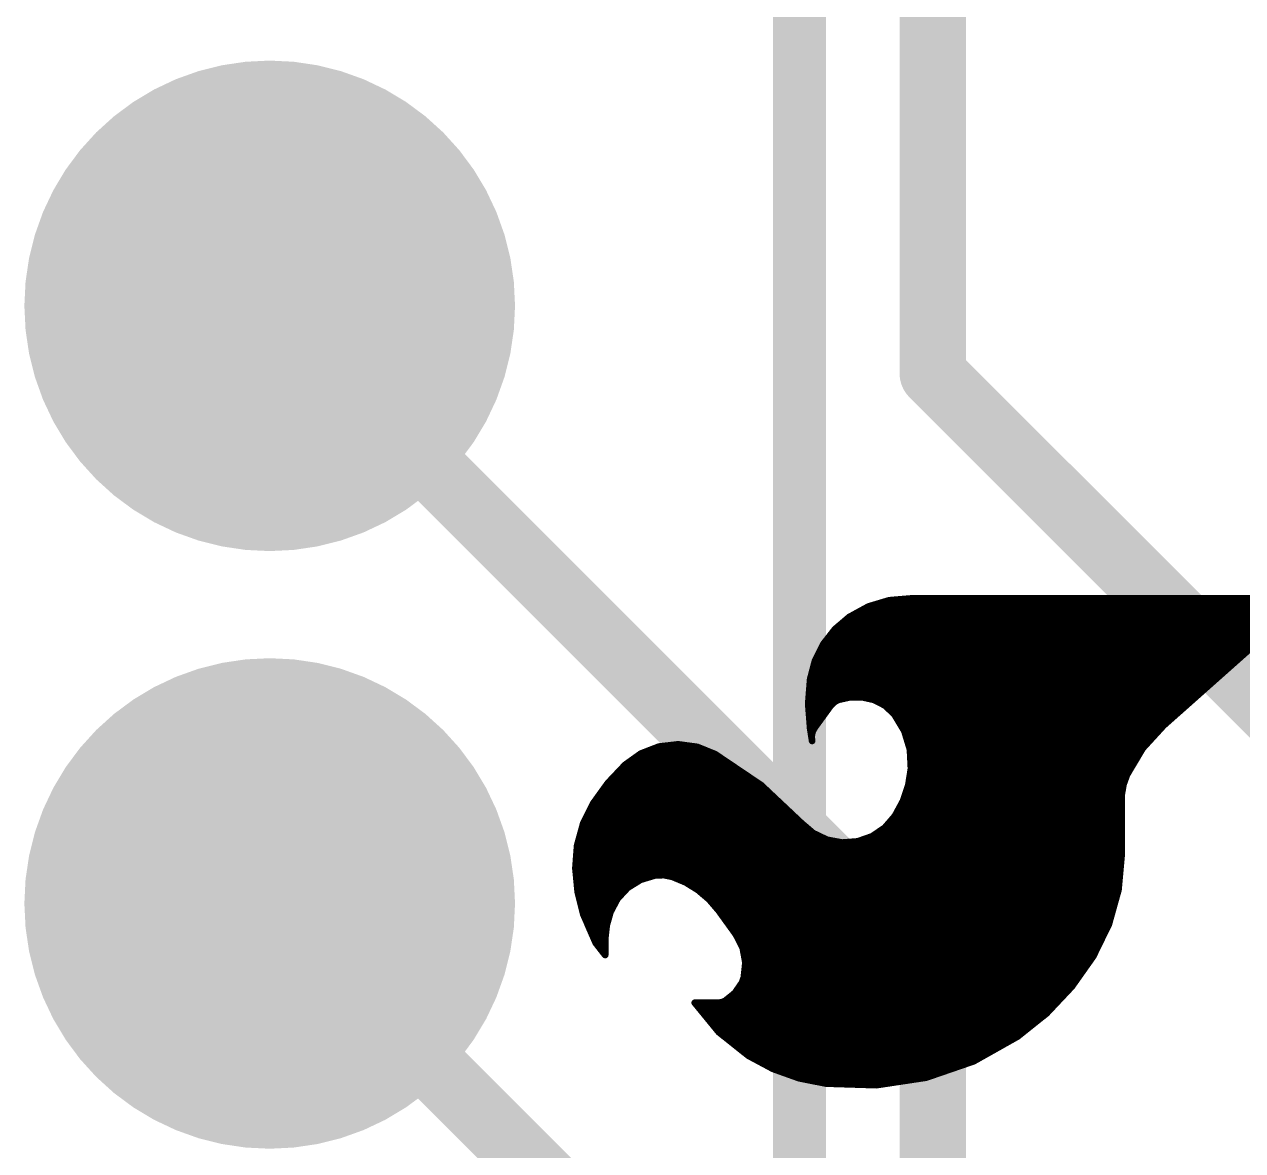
# Model space of a CAD drawing. Extents: x -10.1 to 20.4, y -11.4 to 45.8.
# Drawn here: x 9.22 to 13.887, y 26.233 to 30.549 of the extents above; entities that cross this region are included whole.
import ezdxf

# ---------------------------------------------------------------- set-up
doc = ezdxf.new("R2010")
doc.units = 0
for name, color, linetype in [('1', 12, 'CONTINUOUS'), ('17', 110, 'CONTINUOUS'), ('21', 41, 'CONTINUOUS'), ('22', 40, 'CONTINUOUS')]:
    doc.layers.add(name, color=color, linetype=linetype)

# ---------------------------------------------------------------- blocks, each defined once
blk = doc.blocks.new('ROUNDP')
at = {"const_width": 0.5}
blk.add_lwpolyline([(0, -0.25, 1), (0, 0.25, 1), (0, -0.25)], format="xyb", dxfattribs=at)

msp = doc.modelspace()

# ---------------------------------------------------------------- linework, layer by layer
at = {"layer": '1', "const_width": 0.254}
for points in [[(12.7, 29.21), (12.7, 34.29)], [(12.7, 26.93), (10.16, 29.47)], [(19.05, 22.86), (12.7, 29.21)], [(11.938, 25.402), (10.16, 27.18)], [(12.7, 10.81), (12.7, 26.93)]]:
    msp.add_lwpolyline(points, dxfattribs=at)
at = {"layer": '1', "const_width": 0.127}
for points in [[(10.2049, 29.5149, 1), (10.1151, 29.4251)], [(12.7449, 29.2549, 1), (12.6551, 29.1651)], [(12.6365, 29.21, 1), (12.7635, 29.21)], [(10.2049, 27.2249, 1), (10.1151, 27.1351)], [(12.7635, 26.93, 1), (12.6365, 26.93)], [(12.6551, 26.8851, 1), (12.7449, 26.9749)]]:
    msp.add_lwpolyline(points, format="xyb", dxfattribs=at)
at = {"layer": '21', "const_width": 0.2032}
msp.add_lwpolyline([(12.19, 13.81), (12.19, 44.61)], dxfattribs=at)
at = {"layer": '22', "const_width": 0.0254}
for points in [[(12.38, 28.2778), (12.4532, 28.3179)], [(12.4532, 28.3179), (12.5331, 28.3419)], [(12.4635, 28.321), (14.1012, 28.321)], [(12.5331, 28.3419), (12.6162, 28.3489)], [(12.5863, 28.3464), (14.1298, 28.3464)], [(12.6162, 28.3489), (14.1326, 28.3489)], [(14.1326, 28.3489), (13.5839, 27.8613)], [(12.325, 28.2308), (12.38, 28.2778)], [(12.3711, 28.2702), (14.044, 28.2702)], [(12.4125, 28.2956), (14.0726, 28.2956)], [(12.2806, 28.1738), (12.325, 28.2308)], [(12.3414, 28.2448), (14.0155, 28.2448)], [(12.2963, 28.194), (13.9583, 28.194)], [(12.3161, 28.2194), (13.9869, 28.2194)], [(12.2485, 28.109), (12.2806, 28.1738)], [(12.2654, 28.1432), (13.9011, 28.1432)], [(12.278, 28.1686), (13.9297, 28.1686)], [(12.2301, 28.0391), (12.2485, 28.109)], [(12.2441, 28.0924), (13.844, 28.0924)], [(12.2529, 28.1178), (13.8725, 28.1178)], [(12.2228, 27.9451), (12.2301, 28.0391)], [(12.2308, 28.0416), (13.7868, 28.0416)], [(12.2374, 28.067), (13.8154, 28.067)], [(12.2263, 27.9908), (13.7296, 27.9908)], [(12.2283, 28.0162), (13.7582, 28.0162)], [(12.2301, 27.8511), (12.2228, 27.9451)], [(12.2243, 27.9654), (12.3622, 27.9654)], [(12.3222, 27.9513), (12.3088, 27.9375)], [(12.3393, 27.9603), (12.3222, 27.9513)], [(12.3838, 27.9702), (12.3393, 27.9603)], [(12.4294, 27.9702), (12.3838, 27.9702)], [(12.4739, 27.9603), (12.4294, 27.9702)], [(12.451, 27.9654), (13.701, 27.9654)], [(12.5174, 27.9381), (12.4739, 27.9603)], [(12.2232, 27.94), (12.3112, 27.94)], [(12.2251, 27.9146), (12.2922, 27.9146)], [(12.3088, 27.9375), (12.2479, 27.8536)], [(12.5136, 27.94), (13.6725, 27.94)], [(12.5527, 27.9044), (12.5174, 27.9381)], [(12.542, 27.9146), (13.6439, 27.9146)], [(12.5909, 27.841), (12.5527, 27.9044)], [(12.2271, 27.8892), (12.2737, 27.8892)], [(12.2291, 27.8638), (12.2553, 27.8638)], [(12.2377, 27.8028), (12.2301, 27.8511)], [(12.2479, 27.8536), (12.2395, 27.8379)], [(12.5619, 27.8892), (13.6153, 27.8892)], [(12.5772, 27.8638), (13.5867, 27.8638)], [(13.5839, 27.8613), (13.5044, 27.7745)], [(12.2321, 27.8384), (12.2397, 27.8384)], [(12.2395, 27.8379), (12.236, 27.8205)], [(12.236, 27.8205), (12.2377, 27.8028)], [(12.2361, 27.813), (12.2367, 27.813)], [(12.6125, 27.7702), (12.5909, 27.841)], [(12.5917, 27.8384), (13.5629, 27.8384)], [(12.5995, 27.813), (13.5396, 27.813)], [(11.5214, 27.7114), (11.5818, 27.7545)], [(11.5818, 27.7545), (11.651, 27.7813)], [(11.6016, 27.7622), (11.8418, 27.7622)], [(11.651, 27.7813), (11.7247, 27.7899)], [(11.7048, 27.7876), (11.7418, 27.7876)], [(11.7247, 27.7899), (11.7982, 27.78)], [(11.7982, 27.78), (11.8669, 27.752)], [(12.6072, 27.7876), (13.5164, 27.7876)], [(12.6162, 27.6962), (12.6125, 27.7702)], [(12.6129, 27.7622), (13.4971, 27.7622)], [(13.5044, 27.7745), (13.4442, 27.6733)], [(11.4555, 27.6418), (11.5214, 27.7114)], [(11.5214, 27.7114), (11.9271, 27.7114)], [(11.5569, 27.7368), (11.8894, 27.7368)], [(11.8669, 27.752), (12.0427, 27.6334)], [(12.6142, 27.7368), (13.482, 27.7368)], [(12.6154, 27.7114), (13.4669, 27.7114)], [(11.4974, 27.686), (11.9647, 27.686)], [(12.6061, 27.6329), (12.6162, 27.6962)], [(12.6146, 27.686), (13.4518, 27.686)], [(13.4442, 27.6733), (13.4307, 27.6361)], [(11.3995, 27.5641), (11.4555, 27.6418)], [(11.4508, 27.6352), (12.04, 27.6352)], [(11.4733, 27.6606), (12.0024, 27.6606)], [(12.0427, 27.6334), (12.1971, 27.4879)], [(12.5856, 27.5722), (12.6061, 27.6329)], [(12.6065, 27.6352), (13.4306, 27.6352)], [(12.6105, 27.6606), (13.4396, 27.6606)], [(13.4307, 27.6361), (13.4239, 27.5971)], [(11.4141, 27.5844), (12.0947, 27.5844)], [(11.4325, 27.6098), (12.0678, 27.6098)], [(12.5552, 27.5158), (12.5856, 27.5722)], [(12.5897, 27.5844), (13.4239, 27.5844)], [(12.5983, 27.6098), (13.4261, 27.6098)], [(13.4239, 27.5971), (13.4239, 27.3685)], [(11.3607, 27.4861), (11.3995, 27.5641)], [(11.3843, 27.5336), (12.1486, 27.5336)], [(11.397, 27.559), (12.1217, 27.559)], [(12.5648, 27.5336), (13.4239, 27.5336)], [(12.5785, 27.559), (13.4239, 27.559)], [(11.3375, 27.4021), (11.3607, 27.4861)], [(11.3598, 27.4828), (12.2031, 27.4828)], [(11.3717, 27.5082), (12.1756, 27.5082)], [(12.1971, 27.4879), (12.242, 27.4496)], [(12.5167, 27.471), (12.5552, 27.5158)], [(12.5269, 27.4828), (13.4239, 27.4828)], [(12.5487, 27.5082), (13.4239, 27.5082)], [(11.3458, 27.432), (12.2789, 27.432)], [(11.3528, 27.4574), (12.2329, 27.4574)], [(12.242, 27.4496), (12.2954, 27.4241)], [(12.4123, 27.418), (12.468, 27.4376)], [(12.4521, 27.432), (13.4239, 27.432)], [(12.468, 27.4376), (12.5167, 27.471)], [(12.4969, 27.4574), (13.4239, 27.4574)], [(11.3309, 27.3152), (11.3375, 27.4021)], [(11.3359, 27.3812), (13.4239, 27.3812)], [(11.3388, 27.4066), (13.4239, 27.4066)], [(12.2954, 27.4241), (12.3534, 27.4134)], [(12.3534, 27.4134), (12.4123, 27.418)], [(11.334, 27.3558), (13.4227, 27.3558)], [(13.4239, 27.3685), (13.4115, 27.2322)], [(11.3395, 27.2252), (11.3309, 27.3152)], [(11.3319, 27.305), (13.4181, 27.305)], [(11.3321, 27.3304), (13.4204, 27.3304)], [(11.6691, 27.2886), (11.6357, 27.2872)], [(11.7018, 27.2821), (11.6691, 27.2886)], [(11.3343, 27.2796), (11.6105, 27.2796)], [(11.3367, 27.2542), (11.5543, 27.2542)], [(11.5807, 27.2706), (11.5318, 27.2403)], [(11.6357, 27.2872), (11.5807, 27.2706)], [(11.7533, 27.2606), (11.7018, 27.2821)], [(11.7078, 27.2796), (13.4158, 27.2796)], [(11.8008, 27.2313), (11.7533, 27.2606)], [(11.7637, 27.2542), (13.4135, 27.2542)], [(11.3391, 27.2288), (11.5211, 27.2288)], [(11.3614, 27.1374), (11.3395, 27.2252)], [(11.3449, 27.2034), (11.4974, 27.2034)], [(11.4926, 27.1983), (11.4656, 27.1475)], [(11.5318, 27.2403), (11.4926, 27.1983)], [(11.8432, 27.195), (11.8008, 27.2313)], [(11.8037, 27.2288), (13.4106, 27.2288)], [(11.8334, 27.2034), (13.4035, 27.2034)], [(11.8796, 27.1526), (11.8432, 27.195)], [(13.4115, 27.2322), (13.3747, 27.1003)], [(11.3512, 27.178), (11.4818, 27.178)], [(11.3576, 27.1526), (11.4683, 27.1526)], [(11.8578, 27.178), (13.3964, 27.178)], [(11.9456, 27.0612), (11.8796, 27.1526)], [(11.8796, 27.1526), (13.3893, 27.1526)], [(11.3716, 27.1145), (11.3614, 27.1374)], [(11.3659, 27.1272), (11.4599, 27.1272)], [(11.3868, 27.0789), (11.3716, 27.1145)], [(11.377, 27.1018), (11.4527, 27.1018)], [(11.4656, 27.1475), (11.4511, 27.0963)], [(11.8979, 27.1272), (13.3822, 27.1272)], [(11.9163, 27.1018), (13.3751, 27.1018)], [(11.4089, 27.0285), (11.3868, 27.0789)], [(11.3879, 27.0764), (11.4489, 27.0764)], [(11.4511, 27.0963), (11.4452, 27.0434)], [(11.9346, 27.0764), (13.363, 27.0764)], [(11.9718, 27.0099), (11.9456, 27.0612)], [(13.3747, 27.1003), (13.3147, 26.9773)], [(11.399, 27.051), (11.4461, 27.051)], [(11.4427, 26.985), (11.4089, 27.0285)], [(11.4111, 27.0256), (11.4452, 27.0256)], [(11.4452, 27.0434), (11.4452, 26.9824)], [(11.9508, 27.051), (13.3506, 27.051)], [(11.9638, 27.0256), (13.3383, 27.0256)], [(11.9822, 26.9533), (11.9718, 27.0099)], [(11.4309, 27.0002), (11.4452, 27.0002)], [(11.4452, 26.9825), (11.4427, 26.985)], [(11.4452, 26.9824), (11.4452, 26.9825)], [(11.9736, 27.0002), (13.3259, 27.0002)], [(11.9783, 26.9748), (13.3129, 26.9748)], [(13.3147, 26.9773), (13.233, 26.8616)], [(11.9761, 26.8961), (11.9822, 26.9533)], [(11.9791, 26.924), (13.2771, 26.924)], [(11.9818, 26.9494), (13.295, 26.9494)], [(11.9417, 26.8369), (11.9685, 26.8757)], [(11.9668, 26.8732), (13.2412, 26.8732)], [(11.9685, 26.8757), (11.9761, 26.8961)], [(11.9764, 26.8986), (13.2591, 26.8986)], [(11.905, 26.8072), (11.9417, 26.8369)], [(11.9238, 26.8224), (13.1961, 26.8224)], [(11.9492, 26.8478), (13.22, 26.8478)], [(13.233, 26.8616), (13.1358, 26.7584)], [(11.8802, 26.6869), (11.7881, 26.7995)], [(11.7881, 26.7995), (11.877, 26.7995)], [(11.7901, 26.797), (13.1721, 26.797)], [(11.877, 26.7995), (11.8915, 26.8015)], [(11.8915, 26.8015), (11.905, 26.8072)], [(11.8109, 26.7716), (13.1482, 26.7716)], [(11.8317, 26.7462), (13.1205, 26.7462)], [(13.1358, 26.7584), (13.0251, 26.67)], [(11.8525, 26.7208), (13.0887, 26.7208)], [(11.8733, 26.6954), (13.0569, 26.6954)], [(11.9939, 26.5963), (11.8802, 26.6869)], [(11.9014, 26.67), (13.0251, 26.67)], [(11.9333, 26.6446), (12.98, 26.6446)], [(13.0251, 26.67), (12.857, 26.5753)], [(11.9652, 26.6192), (12.9349, 26.6192)], [(12.0873, 26.5462), (11.9939, 26.5963)], [(11.9986, 26.5938), (12.8898, 26.5938)], [(12.0459, 26.5684), (12.8369, 26.5684)], [(12.1871, 26.5104), (12.0873, 26.5462)], [(12.0961, 26.543), (12.7632, 26.543)], [(12.857, 26.5753), (12.6746, 26.5125)], [(12.1669, 26.5176), (12.6894, 26.5176)], [(12.2911, 26.4897), (12.1871, 26.5104)], [(12.6746, 26.5125), (12.4839, 26.4837)], [(12.2785, 26.4922), (12.5403, 26.4922)], [(12.4839, 26.4837), (12.2911, 26.4897)]]:
    msp.add_lwpolyline(points, dxfattribs=at)
at = {"layer": '22', "const_width": 0.0127}
for points in [[(12.4513, 28.324, 1), (12.455, 28.3118)], [(12.4562, 28.3123, 1), (12.4501, 28.3235)], [(12.4635, 28.3274, 1), (12.4635, 28.3147)], [(12.5325, 28.3483, 1), (12.5336, 28.3356)], [(12.5349, 28.3359, 1), (12.5312, 28.348)], [(12.5863, 28.3528, 1), (12.5863, 28.3401)], [(12.6162, 28.3553, 1), (12.6162, 28.3425)], [(12.6167, 28.3426, 1), (12.6157, 28.3552)], [(12.3711, 28.2766, 1), (12.3711, 28.2639)], [(12.3769, 28.2834, 1), (12.3831, 28.2722)], [(12.3841, 28.273, 1), (12.3759, 28.2826)], [(12.4125, 28.302, 1), (12.4125, 28.2892)], [(12.3209, 28.2357, 1), (12.3291, 28.226)], [(12.33, 28.2269, 1), (12.32, 28.2347)], [(12.3414, 28.2512, 1), (12.3414, 28.2385)], [(12.2963, 28.2004, 1), (12.2963, 28.1877)], [(12.3161, 28.2258, 1), (12.3161, 28.213)], [(12.2654, 28.1496, 1), (12.2654, 28.1368)], [(12.278, 28.175, 1), (12.278, 28.1623)], [(12.2756, 28.1777, 1), (12.2856, 28.1699)], [(12.2863, 28.171, 1), (12.2749, 28.1766)], [(12.2441, 28.0988, 1), (12.2441, 28.0861)], [(12.2428, 28.1118, 1), (12.2542, 28.1062)], [(12.2547, 28.1074, 1), (12.2424, 28.1106)], [(12.2529, 28.1242, 1), (12.2529, 28.1115)], [(13.844, 28.0861, 1), (13.844, 28.0988)], [(13.8725, 28.1115, 1), (13.8725, 28.1242)], [(12.2364, 28.0386, 1), (12.2238, 28.0396)], [(12.2308, 28.048, 1), (12.2308, 28.0353)], [(12.2374, 28.0734, 1), (12.2374, 28.0606)], [(13.7868, 28.0353, 1), (13.7868, 28.048)], [(13.8154, 28.0606, 1), (13.8154, 28.0734)], [(12.2263, 27.9972, 1), (12.2263, 27.9844)], [(12.2283, 28.0226, 1), (12.2283, 28.0099)], [(12.224, 28.0407, 1), (12.2362, 28.0375)], [(13.7296, 27.9844, 1), (13.7296, 27.9972)], [(13.7582, 28.0099, 1), (13.7582, 28.0226)], [(12.2291, 27.9456, 1), (12.2164, 27.9446)], [(12.2243, 27.9718, 1), (12.2243, 27.9591)], [(12.3193, 27.9569, 1), (12.3252, 27.9457)], [(12.3268, 27.9469, 1), (12.3177, 27.9557)], [(12.3379, 27.9665, 1), (12.3407, 27.9541)], [(12.3423, 27.9547, 1), (12.3363, 27.9659)], [(12.3622, 27.9591, 1), (12.3622, 27.9718)], [(12.3838, 27.9766, 1), (12.3838, 27.9639)], [(12.3852, 27.964, 1), (12.3824, 27.9764)], [(12.4308, 27.9764, 1), (12.428, 27.964)], [(12.4294, 27.9639, 1), (12.4294, 27.9766)], [(12.451, 27.9718, 1), (12.451, 27.9591)], [(12.4768, 27.966, 1), (12.471, 27.9546)], [(12.4725, 27.9541, 1), (12.4753, 27.9665)], [(13.701, 27.9591, 1), (13.701, 27.9718)], [(12.2164, 27.9456, 1), (12.2291, 27.9446)], [(12.2232, 27.9464, 1), (12.2232, 27.9337)], [(12.2251, 27.921, 1), (12.2251, 27.9082)], [(12.2922, 27.9082, 1), (12.2922, 27.921)], [(12.3043, 27.9419, 1), (12.3133, 27.9331)], [(12.3139, 27.9338, 1), (12.3037, 27.9412)], [(12.3112, 27.9337, 1), (12.3112, 27.9464)], [(12.5136, 27.9464, 1), (12.5136, 27.9337)], [(12.5217, 27.9427, 1), (12.513, 27.9335)], [(12.5145, 27.9324, 1), (12.5202, 27.9437)], [(12.542, 27.921, 1), (12.542, 27.9082)], [(12.5581, 27.9077, 1), (12.5473, 27.9011)], [(12.5483, 27.8998, 1), (12.5571, 27.909)], [(13.6439, 27.9082, 1), (13.6439, 27.921)], [(13.6725, 27.9337, 1), (13.6725, 27.9464)], [(12.2271, 27.8956, 1), (12.2271, 27.8829)], [(12.2291, 27.8702, 1), (12.2291, 27.8575)], [(12.2364, 27.8521, 1), (12.2238, 27.8501)], [(12.2428, 27.8573, 1), (12.253, 27.8499)], [(12.2535, 27.8506, 1), (12.2423, 27.8566)], [(12.2553, 27.8575, 1), (12.2553, 27.8702)], [(12.2737, 27.8829, 1), (12.2737, 27.8956)], [(12.5619, 27.8956, 1), (12.5619, 27.8829)], [(12.5772, 27.8702, 1), (12.5772, 27.8575)], [(13.5797, 27.866, 1), (13.5881, 27.8566)], [(13.5886, 27.857, 1), (13.5792, 27.8656)], [(13.5867, 27.8575, 1), (13.5867, 27.8702)], [(13.6153, 27.8829, 1), (13.6153, 27.8956)], [(12.2238, 27.8506, 1), (12.2364, 27.8516)], [(12.2321, 27.8448, 1), (12.2321, 27.832)], [(12.2423, 27.8211, 1), (12.2297, 27.8199)], [(12.2298, 27.8218, 1), (12.2422, 27.8192)], [(12.2361, 27.8194, 1), (12.2361, 27.8067)], [(12.2339, 27.8409, 1), (12.2451, 27.8349)], [(12.2457, 27.8367, 1), (12.2333, 27.8392)], [(12.2367, 27.8067, 1), (12.2367, 27.8194)], [(12.2397, 27.832, 1), (12.2397, 27.8448)], [(12.597, 27.8428, 1), (12.5848, 27.8391)], [(12.5917, 27.8448, 1), (12.5917, 27.832)], [(12.5855, 27.8377, 1), (12.5964, 27.8443)], [(12.5995, 27.8194, 1), (12.5995, 27.8067)], [(13.5396, 27.8067, 1), (13.5396, 27.8194)], [(13.5629, 27.832, 1), (13.5629, 27.8448)], [(11.5855, 27.7494, 1), (11.5781, 27.7597)], [(11.6016, 27.7686, 1), (11.6016, 27.7558)], [(11.6502, 27.7876, 1), (11.6517, 27.775)], [(11.6533, 27.7753, 1), (11.6487, 27.7872)], [(11.7048, 27.794, 1), (11.7048, 27.7813)], [(11.7255, 27.7962, 1), (11.7238, 27.7836)], [(11.7254, 27.7836, 1), (11.7239, 27.7962)], [(11.7418, 27.7813, 1), (11.7418, 27.794)], [(11.8006, 27.7858, 1), (11.7958, 27.7741)], [(11.7973, 27.7737, 1), (11.799, 27.7863)], [(11.8418, 27.7558, 1), (11.8418, 27.7686)], [(12.2314, 27.8018, 1), (12.244, 27.8038)], [(12.2314, 27.8022, 1), (12.244, 27.8034)], [(12.6072, 27.794, 1), (12.6072, 27.7813)], [(12.6189, 27.7705, 1), (12.6062, 27.7698)], [(12.6065, 27.7683, 1), (12.6186, 27.772)], [(12.6129, 27.7686, 1), (12.6129, 27.7558)], [(13.4971, 27.7558, 1), (13.4971, 27.7686)], [(13.4997, 27.7788, 1), (13.5091, 27.7702)], [(13.5098, 27.7712, 1), (13.4989, 27.7777)], [(13.5164, 27.7813, 1), (13.5164, 27.794)], [(11.5214, 27.7178, 1), (11.5214, 27.705)], [(11.5177, 27.7166, 1), (11.5251, 27.7062)], [(11.526, 27.707, 1), (11.5168, 27.7158)], [(11.5569, 27.7432, 1), (11.5569, 27.7305)], [(11.5795, 27.7605, 1), (11.5841, 27.7486)], [(11.8705, 27.7573, 1), (11.8633, 27.7467)], [(11.8645, 27.7461, 1), (11.8693, 27.7579)], [(11.8894, 27.7305, 1), (11.8894, 27.7432)], [(11.9271, 27.705, 1), (11.9271, 27.7178)], [(12.6142, 27.7432, 1), (12.6142, 27.7305)], [(12.6154, 27.7178, 1), (12.6154, 27.705)], [(13.4669, 27.705, 1), (13.4669, 27.7178)], [(13.482, 27.7305, 1), (13.482, 27.7432)], [(11.4974, 27.6924, 1), (11.4974, 27.6796)], [(11.9647, 27.6796, 1), (11.9647, 27.6924)], [(12.6146, 27.6924, 1), (12.6146, 27.6796)], [(12.6225, 27.6952, 1), (12.6099, 27.6972)], [(12.6099, 27.6959, 1), (12.6225, 27.6965)], [(13.4387, 27.6765, 1), (13.4497, 27.6701)], [(13.4502, 27.6711, 1), (13.4382, 27.6755)], [(13.4518, 27.6796, 1), (13.4518, 27.6924)], [(11.4508, 27.6416, 1), (11.4508, 27.6288)], [(11.4509, 27.6462, 1), (11.4602, 27.6374)], [(11.4607, 27.6381, 1), (11.4504, 27.6455)], [(11.4733, 27.667, 1), (11.4733, 27.6543)], [(12.0024, 27.6543, 1), (12.0024, 27.667)], [(12.0471, 27.638, 1), (12.0384, 27.6288)], [(12.0392, 27.6281, 1), (12.0463, 27.6386)], [(12.04, 27.6288, 1), (12.04, 27.6416)], [(12.5999, 27.6339, 1), (12.6124, 27.6319)], [(12.6065, 27.6416, 1), (12.6065, 27.6288)], [(12.6121, 27.6309, 1), (12.6001, 27.6349)], [(12.6105, 27.667, 1), (12.6105, 27.6543)], [(13.4248, 27.6382, 1), (13.4367, 27.6339)], [(13.437, 27.635, 1), (13.4245, 27.6372)], [(13.4306, 27.6288, 1), (13.4306, 27.6416)], [(13.4396, 27.6543, 1), (13.4396, 27.667)], [(11.4141, 27.5908, 1), (11.4141, 27.5781)], [(11.4325, 27.6162, 1), (11.4325, 27.6034)], [(12.0678, 27.6034, 1), (12.0678, 27.6162)], [(12.0947, 27.5781, 1), (12.0947, 27.5908)], [(12.5796, 27.5742, 1), (12.5916, 27.5702)], [(12.5912, 27.5692, 1), (12.58, 27.5752)], [(12.5897, 27.5908, 1), (12.5897, 27.5781)], [(12.5983, 27.6162, 1), (12.5983, 27.6034)], [(13.4176, 27.5982, 1), (13.4302, 27.596)], [(13.4303, 27.5971, 1), (13.4176, 27.5971)], [(13.4239, 27.5781, 1), (13.4239, 27.5908)], [(13.4261, 27.6034, 1), (13.4261, 27.6162)], [(11.3843, 27.54, 1), (11.3843, 27.5272)], [(11.397, 27.5654, 1), (11.397, 27.5526)], [(11.3943, 27.5678, 1), (11.4047, 27.5604)], [(11.4052, 27.5613, 1), (11.3938, 27.5669)], [(12.1217, 27.5526, 1), (12.1217, 27.5654)], [(12.1486, 27.5272, 1), (12.1486, 27.54)], [(12.5648, 27.54, 1), (12.5648, 27.5272)], [(12.5785, 27.5654, 1), (12.5785, 27.5526)], [(13.4239, 27.5526, 1), (13.4239, 27.5654)], [(13.4239, 27.5272, 1), (13.4239, 27.54)], [(11.3598, 27.4892, 1), (11.3598, 27.4764)], [(11.355, 27.4889, 1), (11.3664, 27.4833)], [(11.3668, 27.4844, 1), (11.3546, 27.4878)], [(11.3717, 27.5146, 1), (11.3717, 27.5019)], [(12.1756, 27.5019, 1), (12.1756, 27.5146)], [(12.2012, 27.4927, 1), (12.193, 27.4831)], [(12.1927, 27.4833, 1), (12.2015, 27.4925)], [(12.2031, 27.4764, 1), (12.2031, 27.4892)], [(12.5269, 27.4892, 1), (12.5269, 27.4764)], [(12.5487, 27.5146, 1), (12.5487, 27.5019)], [(12.5496, 27.5188, 1), (12.5608, 27.5128)], [(12.56, 27.5117, 1), (12.5504, 27.5199)], [(13.4239, 27.5019, 1), (13.4239, 27.5146)], [(13.4239, 27.4764, 1), (13.4239, 27.4892)], [(11.3458, 27.4384, 1), (11.3458, 27.4257)], [(11.3528, 27.4638, 1), (11.3528, 27.451)], [(12.2329, 27.451, 1), (12.2329, 27.4638)], [(12.2448, 27.4553, 1), (12.2393, 27.4438)], [(12.2379, 27.4447, 1), (12.2462, 27.4544)], [(12.2789, 27.4257, 1), (12.2789, 27.4384)], [(12.4521, 27.4384, 1), (12.4521, 27.4257)], [(12.4644, 27.4428, 1), (12.4716, 27.4324)], [(12.4701, 27.4316, 1), (12.4659, 27.4436)], [(12.4969, 27.4638, 1), (12.4969, 27.451)], [(12.5119, 27.4751, 1), (12.5216, 27.4668)], [(12.5203, 27.4657, 1), (12.5132, 27.4762)], [(13.4239, 27.451, 1), (13.4239, 27.4638)], [(13.4239, 27.4257, 1), (13.4239, 27.4384)], [(11.3359, 27.3876, 1), (11.3359, 27.3748)], [(11.3314, 27.4038, 1), (11.3436, 27.4004)], [(11.3439, 27.4016, 1), (11.3312, 27.4026)], [(11.3388, 27.413, 1), (11.3388, 27.4002)], [(12.2965, 27.4304, 1), (12.2942, 27.4179)], [(12.2926, 27.4184, 1), (12.2981, 27.4299)], [(12.3529, 27.4197, 1), (12.3539, 27.407)], [(12.3523, 27.4071, 1), (12.3546, 27.4196)], [(12.4102, 27.4239, 1), (12.4144, 27.412)], [(12.4128, 27.4116, 1), (12.4118, 27.4243)], [(13.4239, 27.4002, 1), (13.4239, 27.413)], [(13.4239, 27.3748, 1), (13.4239, 27.3876)], [(11.334, 27.3622, 1), (11.334, 27.3495)], [(13.4302, 27.3679, 1), (13.4176, 27.3691)], [(13.4176, 27.3685, 1), (13.4303, 27.3685)], [(13.4227, 27.3495, 1), (13.4227, 27.3622)], [(11.3372, 27.3158, 1), (11.3246, 27.3146)], [(11.3246, 27.3157, 1), (11.3372, 27.3147)], [(11.3319, 27.3114, 1), (11.3319, 27.2986)], [(11.3321, 27.3368, 1), (11.3321, 27.324)], [(11.6703, 27.2948, 1), (11.6678, 27.2824)], [(11.6693, 27.2823, 1), (11.6688, 27.295)], [(13.4181, 27.2986, 1), (13.4181, 27.3114)], [(13.4204, 27.324, 1), (13.4204, 27.3368)], [(11.3343, 27.286, 1), (11.3343, 27.2733)], [(11.3367, 27.2606, 1), (11.3367, 27.2478)], [(11.5543, 27.2478, 1), (11.5543, 27.2606)], [(11.5788, 27.2767, 1), (11.5825, 27.2645)], [(11.584, 27.2652, 1), (11.5773, 27.276)], [(11.6105, 27.2733, 1), (11.6105, 27.286)], [(11.6354, 27.2935, 1), (11.636, 27.2809)], [(11.6375, 27.2811, 1), (11.6339, 27.2933)], [(11.7042, 27.288, 1), (11.6994, 27.2762)], [(11.7006, 27.2759, 1), (11.703, 27.2883)], [(11.7078, 27.286, 1), (11.7078, 27.2733)], [(11.7566, 27.266, 1), (11.75, 27.2552)], [(11.7509, 27.2548, 1), (11.7558, 27.2665)], [(11.7637, 27.2606, 1), (11.7637, 27.2478)], [(13.4135, 27.2478, 1), (13.4135, 27.2606)], [(13.4158, 27.2733, 1), (13.4158, 27.286)], [(11.3391, 27.2352, 1), (11.3391, 27.2224)], [(11.3456, 27.2267, 1), (11.3333, 27.2236)], [(11.3331, 27.2245, 1), (11.3458, 27.2258)], [(11.3449, 27.2098, 1), (11.3449, 27.1971)], [(11.4879, 27.2026, 1), (11.4972, 27.1939)], [(11.4982, 27.1953, 1), (11.487, 27.2012)], [(11.4974, 27.1971, 1), (11.4974, 27.2098)], [(11.5211, 27.2224, 1), (11.5211, 27.2352)], [(11.5285, 27.2456, 1), (11.5352, 27.2349)], [(11.5365, 27.2359, 1), (11.5272, 27.2446)], [(11.8049, 27.2361, 1), (11.7967, 27.2265)], [(11.8037, 27.2352, 1), (11.8037, 27.2224)], [(11.7975, 27.2259, 1), (11.8041, 27.2367)], [(11.8334, 27.2098, 1), (11.8334, 27.1971)], [(11.848, 27.1991, 1), (11.8384, 27.1908)], [(13.4035, 27.1971, 1), (13.4035, 27.2098)], [(13.4052, 27.2328, 1), (13.4178, 27.2316)], [(13.4176, 27.2305, 1), (13.4054, 27.2339)], [(13.4106, 27.2224, 1), (13.4106, 27.2352)], [(11.3512, 27.1844, 1), (11.3512, 27.1716)], [(11.3576, 27.159, 1), (11.3576, 27.1462)], [(11.4683, 27.1462, 1), (11.4683, 27.159)], [(11.4818, 27.1716, 1), (11.4818, 27.1844)], [(11.8391, 27.1901, 1), (11.8473, 27.1998)], [(11.8578, 27.1844, 1), (11.8578, 27.1716)], [(11.8796, 27.159, 1), (11.8796, 27.1462)], [(11.8847, 27.1563, 1), (11.8745, 27.1489)], [(11.8748, 27.1485, 1), (11.8844, 27.1567)], [(13.3893, 27.1462, 1), (13.3893, 27.159)], [(13.3964, 27.1716, 1), (13.3964, 27.1844)], [(11.3672, 27.14, 1), (11.3556, 27.1348)], [(11.3552, 27.1359, 1), (11.3676, 27.1389)], [(11.3659, 27.1336, 1), (11.3659, 27.1209)], [(11.3774, 27.117, 1), (11.3658, 27.112)], [(11.3658, 27.1119, 1), (11.3774, 27.1171)], [(11.377, 27.1082, 1), (11.377, 27.0954)], [(11.4527, 27.0954, 1), (11.4527, 27.1082)], [(11.46, 27.1505, 1), (11.4712, 27.1445)], [(11.4717, 27.1458, 1), (11.4595, 27.1492)], [(11.4599, 27.1209, 1), (11.4599, 27.1336)], [(11.8979, 27.1336, 1), (11.8979, 27.1209)], [(11.9163, 27.1082, 1), (11.9163, 27.0954)], [(13.3751, 27.0954, 1), (13.3751, 27.1082)], [(13.3822, 27.1209, 1), (13.3822, 27.1336)], [(11.3926, 27.0814, 1), (11.381, 27.0764)], [(11.381, 27.0764, 1), (11.3926, 27.0814)], [(11.3879, 27.0828, 1), (11.3879, 27.07)], [(11.445, 27.098, 1), (11.4572, 27.0946)], [(11.4574, 27.0956, 1), (11.4448, 27.097)], [(11.4489, 27.07, 1), (11.4489, 27.0828)], [(11.9346, 27.0828, 1), (11.9346, 27.07)], [(11.9513, 27.0641, 1), (11.9399, 27.0583)], [(11.9405, 27.0575, 1), (11.9507, 27.0649)], [(13.363, 27.07, 1), (13.363, 27.0828)], [(13.3686, 27.102, 1), (13.3808, 27.0986)], [(13.3804, 27.0976, 1), (13.369, 27.1031)], [(11.399, 27.0574, 1), (11.399, 27.0447)], [(11.4139, 27.0324, 1), (11.4039, 27.0246)], [(11.4031, 27.0259, 1), (11.4147, 27.031)], [(11.4111, 27.032, 1), (11.4111, 27.0192)], [(11.4389, 27.0441, 1), (11.4515, 27.0427)], [(11.4515, 27.0434, 1), (11.4389, 27.0434)], [(11.4452, 27.0192, 1), (11.4452, 27.032)], [(11.4461, 27.0447, 1), (11.4461, 27.0574)], [(11.9508, 27.0574, 1), (11.9508, 27.0447)], [(11.9638, 27.032, 1), (11.9638, 27.0192)], [(11.978, 27.0111, 1), (11.9655, 27.0088)], [(13.3383, 27.0192, 1), (13.3383, 27.032)], [(13.3506, 27.0447, 1), (13.3506, 27.0574)], [(11.4309, 27.0066, 1), (11.4309, 26.9938)], [(11.4472, 26.9895, 1), (11.4382, 26.9805)], [(11.4377, 26.9811, 1), (11.4477, 26.9889)], [(11.4515, 26.9825, 1), (11.4389, 26.9825)], [(11.4389, 26.9824, 1), (11.4515, 26.9824)], [(11.4389, 26.9824, 1), (11.4515, 26.9824)], [(11.4407, 26.978, 1), (11.4497, 26.987)], [(11.4452, 26.9938, 1), (11.4452, 27.0066)], [(11.9661, 27.007, 1), (11.9774, 27.0128)], [(11.9736, 27.0066, 1), (11.9736, 26.9938)], [(11.9783, 26.9812, 1), (11.9783, 26.9685)], [(13.309, 26.9801, 1), (13.3204, 26.9745)], [(13.3199, 26.9736, 1), (13.3095, 26.981)], [(13.3129, 26.9685, 1), (13.3129, 26.9812)], [(13.3259, 26.9938, 1), (13.3259, 27.0066)], [(11.9791, 26.9304, 1), (11.9791, 26.9177)], [(11.9818, 26.9558, 1), (11.9818, 26.943)], [(11.9886, 26.9527, 1), (11.9759, 26.954)], [(11.976, 26.9522, 1), (11.9885, 26.9545)], [(13.2771, 26.9177, 1), (13.2771, 26.9304)], [(13.295, 26.943, 1), (13.295, 26.9558)], [(11.9668, 26.8796, 1), (11.9668, 26.8668)], [(11.9625, 26.8779, 1), (11.9745, 26.8735)], [(11.9737, 26.8721, 1), (11.9633, 26.8793)], [(11.9698, 26.8968, 1), (11.9824, 26.8954)], [(11.9764, 26.905, 1), (11.9764, 26.8923)], [(11.9821, 26.8939, 1), (11.9701, 26.8983)], [(13.2412, 26.8668, 1), (13.2412, 26.8796)], [(13.2591, 26.8923, 1), (13.2591, 26.905)], [(11.9238, 26.8288, 1), (11.9238, 26.8161)], [(11.9365, 26.8405, 1), (11.9469, 26.8333)], [(11.9457, 26.8319, 1), (11.9377, 26.8418)], [(11.9492, 26.8542, 1), (11.9492, 26.8415)], [(13.1961, 26.8161, 1), (13.1961, 26.8288)], [(13.22, 26.8415, 1), (13.22, 26.8542)], [(13.2278, 26.8652, 1), (13.2382, 26.8579)], [(13.2376, 26.8572, 1), (13.2283, 26.8659)], [(11.7881, 26.8059, 1), (11.7881, 26.7932)], [(11.793, 26.8035, 1), (11.7832, 26.7955)], [(11.7901, 26.8034, 1), (11.7901, 26.7906)], [(11.8761, 26.8058, 1), (11.8779, 26.7932)], [(11.877, 26.7932, 1), (11.877, 26.8059)], [(11.889, 26.8073, 1), (11.894, 26.7956)], [(11.8924, 26.7952, 1), (11.8907, 26.8078)], [(11.901, 26.8121, 1), (11.909, 26.8023)], [(11.9075, 26.8014, 1), (11.9025, 26.813)], [(13.1721, 26.7906, 1), (13.1721, 26.8034)], [(11.8109, 26.778, 1), (11.8109, 26.7653)], [(11.8317, 26.7526, 1), (11.8317, 26.7399)], [(13.1205, 26.7399, 1), (13.1205, 26.7526)], [(13.1312, 26.7628, 1), (13.1404, 26.7541)], [(13.1398, 26.7535, 1), (13.1318, 26.7634)], [(13.1482, 26.7653, 1), (13.1482, 26.778)], [(11.8525, 26.7272, 1), (11.8525, 26.7144)], [(11.8733, 26.7018, 1), (11.8733, 26.6891)], [(11.8841, 26.6919, 1), (11.8762, 26.682)], [(11.8753, 26.6829, 1), (11.8851, 26.691)], [(13.0569, 26.6891, 1), (13.0569, 26.7018)], [(13.0887, 26.7144, 1), (13.0887, 26.7272)], [(11.9014, 26.6764, 1), (11.9014, 26.6637)], [(11.9333, 26.651, 1), (11.9333, 26.6382)], [(12.98, 26.6382, 1), (12.98, 26.651)], [(13.0211, 26.675, 1), (13.0291, 26.665)], [(13.0282, 26.6645, 1), (13.022, 26.6755)], [(13.0251, 26.6637, 1), (13.0251, 26.6764)], [(11.9652, 26.6256, 1), (11.9652, 26.6129)], [(11.9969, 26.6019, 1), (11.9909, 26.5907)], [(11.9899, 26.5913, 1), (11.9979, 26.6013)], [(11.9986, 26.6002, 1), (11.9986, 26.5875)], [(12.8898, 26.5875, 1), (12.8898, 26.6002)], [(12.9349, 26.6129, 1), (12.9349, 26.6256)], [(12.0459, 26.5748, 1), (12.0459, 26.562)], [(12.0895, 26.5521, 1), (12.0852, 26.5402)], [(12.0843, 26.5406, 1), (12.0903, 26.5518)], [(12.0961, 26.5494, 1), (12.0961, 26.5367)], [(12.7632, 26.5367, 1), (12.7632, 26.5494)], [(12.8369, 26.562, 1), (12.8369, 26.5748)], [(12.8539, 26.5809, 1), (12.8601, 26.5698)], [(12.8591, 26.5693, 1), (12.855, 26.5813)], [(12.1669, 26.524, 1), (12.1669, 26.5113)], [(12.1884, 26.5166, 1), (12.1859, 26.5041)], [(12.185, 26.5044, 1), (12.1893, 26.5163)], [(12.6726, 26.5185, 1), (12.6767, 26.5065)], [(12.6756, 26.5062, 1), (12.6737, 26.5188)], [(12.6894, 26.5113, 1), (12.6894, 26.524)], [(12.2785, 26.4986, 1), (12.2785, 26.4858)], [(12.2913, 26.496, 1), (12.2909, 26.4834)], [(12.2899, 26.4835, 1), (12.2923, 26.4959)], [(12.483, 26.4899, 1), (12.4849, 26.4774)], [(12.4837, 26.4773, 1), (12.4841, 26.49)], [(12.5403, 26.4858, 1), (12.5403, 26.4986)]]:
    msp.add_lwpolyline(points, format="xyb", dxfattribs=at)

# ---------------------------------------------------------------- block references
at = {"layer": '17', "xscale": 1.8796, "yscale": 1.8796, "rotation": 90}
for p in [(10.16, 29.47), (10.16, 29.47), (10.16, 27.18), (10.16, 27.18)]:
    msp.add_blockref('ROUNDP', p, dxfattribs=at)

doc.saveas('drawing.dxf')
